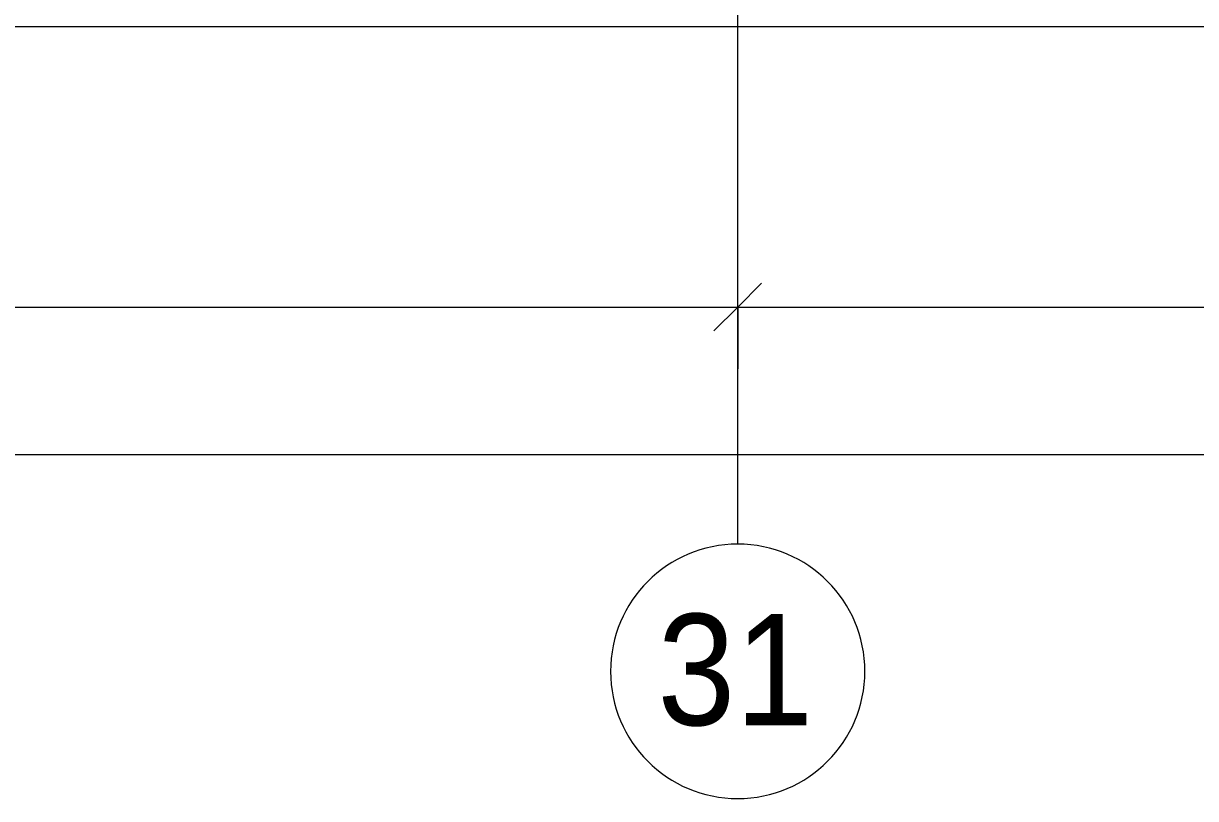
# Model space of a CAD drawing. Header units: millimetres. Extents: x 81494 to 296443, y -8553 to 29000.
# Drawn here: x 113713 to 117400, y -2706 to -269 of the extents above; entities that cross this region are included whole.
import ezdxf

# ---------------------------------------------------------------- set-up
doc = ezdxf.new("R2010")
doc.units = ezdxf.units.MM
for name, color, linetype, lineweight in [('A-ANNO-DIMS', 7, 'Continuous', 9), ('A-ANNO-DIMS-100', 7, 'Continuous', 9), ('A-WALL', 7, 'Continuous', 9), ('Оси', 7, 'Continuous', 9), ('Оси-1', 7, 'Continuous', 20)]:
    doc.layers.add(name, color=color, linetype=linetype, lineweight=lineweight)
doc.styles.add('Arial', font='arial.ttf', dxfattribs={"width": 0.9, "height": 350})
doc.styles.add('ISOCPEUR', font='isocpeur.ttf', dxfattribs={"width": 0.9, "height": 250})
doc.dimstyles.new('ISO-2_5_0_9К_БОЛЬШОЙ_1', dxfattribs={"dimscale": 304.8, "dimtxt": 248.995294, "dimasz": 0.492126, "dimexe": 0.393701, "dimexo": 0.984252, "dimgap": 0, "dimtad": 1, "dimdec": 0, "dimrnd": 10, "dimzin": 0, "dimdsep": 46, "dimtxsty": 'ISOCPEUR', "dimblk1": 'OBLIQUE', "dimblk2": 'OBLIQUE', "dimsah": 1, "dimcen": 0.09, "dimdle": 0.393701, "dimazin": 0, "dimtfac": 1, "dimtdec": 4, "dimtix": 1, "dimtmove": 0, "dimatfit": 3, "dimfxl": 1, "dimtvp": 1, "dimtolj": 1, "dimtzin": 0, "dimarcsym": 2})

# ---------------------------------------------------------------- blocks, each defined once
blk = doc.blocks.new('Ось сетки - D8-29747960-План расстановки мебели и оборудования 1 этажа в осях 23_1-33')
at = {"layer": 'Оси-1'}
for start, end in [(360, 180), (180, 360)]:
    blk.add_arc((0, 0), 4, start, end, dxfattribs=at)
blk = doc.blocks.new('DIMBLOCK10-План расстановки мебели и оборудования 1 этажа в осях 23_1-33')
at = {"layer": 'A-ANNO-DIMS-100'}
for p, q in [((110710, -1354.8), (110710, -1040.9)), ((115960, -1354.8), (115960, -1040.9)), ((110710, -1160.9), (115960, -1160.9)), ((110710, -1160.9), (110710, -1354.8)), ((115960, -1160.9), (115960, -1354.8))]:
    blk.add_line(p, q, dxfattribs=at)
at = {"layer": 'A-ANNO-DIMS-100', "lineweight": 20}
for p, q in [((110710, -1160.9), (110785, -1085.9)), ((115960, -1160.9), (116035, -1085.9)), ((110710, -1160.9), (110635, -1235.9)), ((115960, -1160.9), (115885, -1235.9))]:
    blk.add_line(p, q, dxfattribs=at)
at = {"layer": 'A-ANNO-DIMS-100', "color": 0, "insert": (113019, -834.2), "char_height": 250, "width": 758.478, "attachment_point": 1, "line_spacing_factor": 1.149209, "style": 'ISOCPEUR'}
blk.add_mtext('5250', dxfattribs=at)
blk = doc.blocks.new('_Oblique')
at = {"color": 0, "linetype": 'ByBlock', "lineweight": -2}
blk.add_line((-0.5, -0.5), (0.5, 0.5), dxfattribs=at)
blk = doc.blocks.new('DIMBLOCK11-План расстановки мебели и оборудования 1 этажа в осях 23_1-33')
at = {"layer": 'A-ANNO-DIMS-100'}
for p, q in [((115960, -1354.8), (115960, -1040.9)), ((121210, -1354.8), (121210, -1040.9)), ((115960, -1160.9), (121210, -1160.9)), ((115960, -1160.9), (115960, -1354.8)), ((121210, -1160.9), (121210, -1354.8))]:
    blk.add_line(p, q, dxfattribs=at)
at = {"layer": 'A-ANNO-DIMS-100', "lineweight": 20}
for p, q in [((115960, -1160.9), (116035, -1085.9)), ((121210, -1160.9), (121285, -1085.9)), ((115960, -1160.9), (115885, -1235.9)), ((121210, -1160.9), (121135, -1235.9))]:
    blk.add_line(p, q, dxfattribs=at)
at = {"layer": 'A-ANNO-DIMS-100', "color": 0, "insert": (118269, -834.2), "char_height": 250, "width": 758.478, "attachment_point": 1, "line_spacing_factor": 1.149209, "style": 'ISOCPEUR'}
blk.add_mtext('5250', dxfattribs=at)
blk = doc.blocks.new('DIMBLOCK26-План расстановки мебели и оборудования 1 этажа в осях 23_1-33')
at = {"layer": 'A-ANNO-DIMS-100'}
for p, q in [((84560, -1818.8), (84560, -1504.9)), ((125010, -1818.8), (125010, -1504.9)), ((84440, -1624.9), (125130, -1624.9)), ((84560, -1624.9), (84560, -1818.8)), ((125010, -1624.9), (125010, -1818.8))]:
    blk.add_line(p, q, dxfattribs=at)
at = {"layer": 'A-ANNO-DIMS-100', "lineweight": 20}
for p, q in [((84560, -1624.9), (84635, -1549.9)), ((125010, -1624.9), (125085, -1549.9)), ((84560, -1624.9), (84485, -1699.9)), ((125010, -1624.9), (124935, -1699.9))]:
    blk.add_line(p, q, dxfattribs=at)
at = {"layer": 'A-ANNO-DIMS-100', "color": 0, "insert": (104366, -1298.3), "char_height": 250, "width": 1005.558, "attachment_point": 1, "line_spacing_factor": 1.149209, "style": 'ISOCPEUR'}
blk.add_mtext('40450', dxfattribs=at)

msp = doc.modelspace()

# ---------------------------------------------------------------- linework, layer by layer
at = {"layer": 'A-WALL'}
msp.add_line((125260, -280), (109480, -280), dxfattribs=at)
at = {"layer": 'Оси'}
msp.add_line((115960, -1906.3), (115960, 593.7), dxfattribs=at)

# ---------------------------------------------------------------- block references
at = {"layer": 'Оси-1', "xscale": 99.99999999999993, "yscale": 99.99999999999993, "zscale": 99.99999999999993}
msp.add_blockref('Ось сетки - D8-29747960-План расстановки мебели и оборудования 1 этажа в осях 23_1-33', (115960, -2306.3), dxfattribs=at)

# ---------------------------------------------------------------- texts
at = {"layer": 'Оси', "insert": (115707.4, -2125.6), "char_height": 350, "width": 606.076, "attachment_point": 1, "style": 'Arial'}
msp.add_mtext('31', dxfattribs=at)

# ---------------------------------------------------------------- dimensions: what is measured, and where the dimension line sits
at = {"layer": 'A-ANNO-DIMS'}
for base, p1, p2, override, picture, middle in [((115960, -1160.9), (110710, -1054.8), (115960, -1054.8), {"dimpost": '<>', "dimfxl": 5250}, 'DIMBLOCK10-План расстановки мебели и оборудования 1 этажа в осях 23_1-33', (113335, -1035.9)), ((121210, -1160.9), (115960, -1054.8), (121210, -1054.8), {"dimpost": '<>', "dimfxl": 5250}, 'DIMBLOCK11-План расстановки мебели и оборудования 1 этажа в осях 23_1-33', (118585, -1035.9)), ((125010, -1624.9), (84560, -1518.8), (125010, -1518.8), {"dimpost": '<>', "dimfxl": 40450}, 'DIMBLOCK26-План расстановки мебели и оборудования 1 этажа в осях 23_1-33', (104785, -1499.9))]:
    dim = msp.add_linear_dim(base=base, p1=p1, p2=p2, dimstyle='ISO-2_5_0_9К_БОЛЬШОЙ_1', override=override, dxfattribs=at)
    dim.commit()
    dim.dimension.update_dxf_attribs({"geometry": picture, "text_midpoint": middle})

doc.saveas('drawing.dxf')
